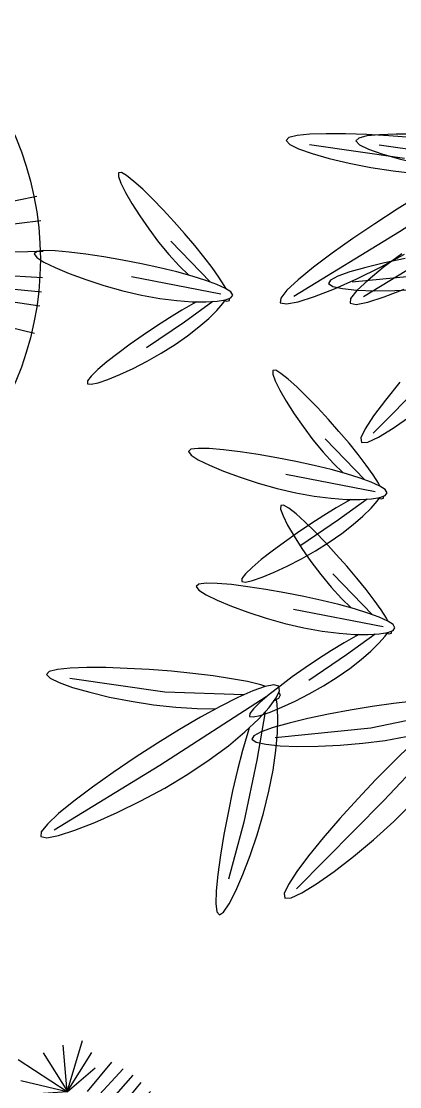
# Model space of a CAD drawing. Extents: x 302512 to 1034855, y -184136 to 410364.
# Drawn here: x 574555 to 575780, y 319960 to 323411 of the extents above; entities that cross this region are included whole.
import ezdxf

# ---------------------------------------------------------------- set-up
doc = ezdxf.new("R2010")
doc.units = 0
doc.header["$MEASUREMENT"] = 0
for name, color, linetype in [('LAYER4', 1, 'Continuous'), ('坐椅', 7, 'Continuous'), ('支路', 7, 'Continuous'), ('树', 80, 'Continuous'), ('绿化', 97, 'Continuous'), ('绿地', 3, 'Continuous')]:
    doc.layers.add(name, color=color, linetype=linetype)
doc.styles.add('DIM_FONT', font='SIMPLEX.shx', dxfattribs={"width": 0.8})

# ---------------------------------------------------------------- blocks, each defined once
blk = doc.blocks.new('A$C027A6E26')
at = {"layer": 'LAYER4'}
for q in [(502.1, 1469), (445.1, 1446), (1101.9, 1429.7), (401.8, 1424.7), (339.5, 1387.7), (1161.3, 1395.7), (295.9, 1356.6), (1212.7, 1360.2), (288.2, 1350.7), (1253.4, 1327.1), (258.1, 1325.6), (211, 1280.6), (1313.8, 1268.3), (156, 1216.6), (1507.1, 853), (1512.3, 793.5), (0.8, 790.9), (0, 758.2), (2.4, 696.3), (11.9, 622.9), (29.3, 547.8), (43.7, 503.1), (62.8, 454.5), (480, 52.2), (652.6, 7), (740.2, 0), (1247.3, 180.5), (1477.3, 526), (1494.7, 590), (1501.4, 623.1), (1506.7, 657.4), (1512.4, 720.3), (807.6, 1.5), (885.8, 10.9), (941.8, 22.8), (1027.6, 50)]:
    blk.add_line((756.6, 756.4), q, dxfattribs=at)
blk.add_circle((756.6, 756.4), 750, dxfattribs=at)
at = {"layer": 'LAYER4', "ltscale": 1000, "style": 'DIM_FONT', "width": 0.8, "flags": 9}
for tag in ['YSIZE', 'XSIZE']:
    blk.add_attdef(tag, (756.6, 756.4), '', height=0.25, rotation=162.2754, dxfattribs=at)
blk = doc.blocks.new('M_F15')
for p, q in [((-81.9, 483.7), (-113.6, 533.3)), ((-93, 534.3), (-81.9, 483.7)), ((-81.9, 483.7), (-59.1, 541.1)), ((-81.9, 483.7), (-73.3, 540.4)), ((-81.9, 483.7), (-63.1, 533)), ((-81.9, 483.7), (-121.6, 520.1)), ((-81.9, 483.7), (-105.5, 524.4)), ((-104.5, 531.9), (-81.9, 483.7)), ((-74.4, 483), (-45.2, 526.8)), ((-53, 472.5), (-29.6, 518.5)), ((-105.8, 466.1), (-139.5, 505.1)), ((-88, 483), (-121.1, 505.9)), ((-45.2, 466.3), (-18, 497.6)), ((-111.9, 458.2), (-145.8, 482)), ((-37.4, 460), (-8.2, 480.9)), ((-118, 450.2), (-151.3, 463.5)), ((-48.5, 267.1), (-79.8, 467.3)), ((-31.6, 453.8), (-2.4, 466.3)), ((-122.1, 442.8), (-153.5, 448)), ((-31.6, 428.7), (7.4, 449.6)), ((-116.1, 418.5), (-159, 429.4)), ((-16, 422.5), (11.3, 426.7)), ((-129.8, 408.7), (-157.3, 406.2)), ((-8.2, 407.9), (15.2, 407.9)), ((-133.8, 392.6), (-156.5, 387)), ((-2.4, 391.2), (21, 393.3)), ((-135.5, 375), (-158.7, 371.5)), ((5.4, 372.4), (38.5, 376.6)), ((-138.6, 354.9), (-171.7, 351)), ((5.4, 351.5), (40.5, 357.8)), ((-133.6, 334.7), (-169.2, 332.4)), ((9.3, 336.9), (46.3, 341.1)), ((-384.5, 263.9), (-393.7, 318.1)), ((-133.9, 319.5), (-170.8, 314.7)), ((13.2, 311.9), (56, 320.3)), ((17.1, 322.3), (48.3, 328.6)), ((-392.5, 270.8), (-407.8, 303.9)), ((-376.8, 260.5), (-384.9, 315.8)), ((-370.4, 266.2), (-364.6, 313.3)), ((-358.4, 261.5), (-348.1, 308.8)), ((-345.6, 259.5), (-335.3, 306.8)), ((-138, 303.5), (-169.7, 302.1)), ((19, 299.4), (61.9, 307.7)), ((-418, 292.7), (-419.7, 290.8)), ((-334.6, 252), (-318.7, 297.9)), ((-319, 249.3), (-302.2, 297.9)), ((-298.8, 238), (-275.6, 296.6)), ((-281.3, 236.2), (-259, 292.1)), ((-131.7, 294.3), (-175.3, 292.2)), ((-387.6, 266.6), (-426.1, 283.5)), ((-134.3, 280.8), (-178, 278.6)), ((22.9, 280.6), (63.8, 282.7)), ((-372.9, 254), (-445.4, 259.3)), ((-374.9, 255.7), (-438, 268.9)), ((-269.4, 227.1), (-237, 272.9)), ((-256.6, 211.8), (-219.6, 266.7)), ((-133.6, 261.6), (-173.8, 253.8)), ((24.9, 263.9), (61.9, 266)), ((340.4, 197.2), (322.8, 259.7)), ((352, 201.3), (342.3, 259.7)), ((383.2, 201.3), (379.3, 266)), ((396.8, 203.4), (400.7, 268.1)), ((414.3, 199.2), (422.1, 268.1)), ((-379.7, 248), (-440.4, 237.9)), ((-114.2, 71.9), (-368.6, 247.4)), ((-238.3, 208.4), (-205.9, 249.7)), ((-221.8, 195), (-193, 252.2)), ((-131.5, 244.9), (-168, 238.1)), ((-8.2, 9.4), (-46.1, 251.7)), ((32.7, 247.2), (71.6, 251.4)), ((305.3, 190.9), (297.5, 249.3)), ((324.8, 195.1), (313.1, 245.1)), ((365.7, 197.2), (361.8, 257.6)), ((424.1, 195.1), (437.7, 255.6)), ((435.8, 195.1), (455.2, 253.5)), ((437.9, 186.3), (476.5, 247.8)), ((-374.2, 237.7), (-434.1, 221.4)), ((-208, 186.9), (-172.8, 232)), ((38.5, 228.4), (69.7, 230.5)), ((285.8, 184.6), (262.5, 241)), ((283.9, 241), (291.6, 186.7)), ((440.3, 187.2), (481.5, 236.8)), ((-373.3, 227.1), (-437.8, 201.8)), ((-197, 175.1), (-158.2, 217.7)), ((-135.1, 226.9), (-173.9, 221.6)), ((34.6, 211.8), (75.5, 218)), ((196.2, 215.9), (221.6, 161.7)), ((235.2, 168), (215.7, 224.3)), ((250.8, 176.3), (227.4, 222.2)), ((268.3, 178.4), (246.9, 228.4)), ((455.9, 193.4), (488.8, 219.5)), ((-368.8, 209.7), (-427.8, 182.9)), ((-182.4, 169.7), (-145.4, 202.5)), ((-136.3, 207.2), (-167, 201.8)), ((38.5, 197.2), (85.3, 201.3)), ((192.3, 147.1), (165.1, 205.5)), ((204.1, 161.7), (178.7, 209.7)), ((493.2, 208), (492.3, 210.4)), ((-360.6, 198.6), (-415.9, 164.9)), ((-128.5, 192), (-169.7, 188.3)), ((-164.9, 154.7), (-131.7, 189.9)), ((-112.6, 130.5), (-118.5, 189.8)), ((154.9, 111.6), (132, 190.9)), ((170.9, 138.8), (149.5, 197.2)), ((452.1, 191.9), (504.3, 174.7)), ((461.9, 195.8), (498.3, 193.7)), ((-348.7, 185.1), (-400.3, 153.4)), ((-128.8, 176.8), (-175.2, 169.7)), ((-150.3, 140.4), (-114.2, 183.7)), ((-92.9, 130.4), (-141.7, 179.6)), ((-95.5, 135), (-107.6, 185.1)), ((38.5, 182.6), (91.1, 186.7)), ((87.5, 39.1), (406.6, 179.5)), ((139.8, 122), (116.4, 182.6)), ((445.5, 186.7), (498.1, 168)), ((447.4, 178.4), (486.4, 151.2)), ((-346, 171.1), (-393.1, 135.1)), ((-336.9, 162.7), (-383.9, 117.9)), ((-125.3, 162.7), (-177.3, 154.1)), ((-107.2, 119.4), (-155.1, 162.9)), ((-134.7, 124.4), (-100.5, 171.1)), ((36.6, 165.9), (79.4, 170)), ((429.9, 159.6), (466.9, 128.3)), ((437.7, 170), (474.7, 138.8)), ((-327.7, 150), (-366.5, 116.2)), ((-114.1, 107.4), (-166.9, 144.9)), ((-119.4, 146.9), (-162, 140.7)), ((40.5, 145), (91.1, 153.4)), ((418.2, 153.4), (451.3, 117.9)), ((-314.9, 134.7), (-362.9, 100.5)), ((46.3, 128.3), (71.6, 130.4)), ((408.5, 140.8), (443.5, 103.3)), ((-349.1, 92.3), (-304.8, 124.6)), ((-300.3, 120.4), (-339.1, 73.4)), ((-118.2, 125.7), (-169.3, 121.7)), ((-6.2, -3.1), (36.1, 116.8)), ((-0.4, 65.9), (19.9, 127.7)), ((389, 128.3), (429.9, 80.3)), ((-286.5, 107.8), (-320.7, 65.5)), ((-119.9, 108.1), (-145, 104.1)), ((20.6, 51.8), (51.1, 104.2)), ((37.5, 45.5), (70.3, 101.4)), ((346.2, 103.3), (377.3, 44.9)), ((365.7, 107.4), (390.9, 57.4)), ((379.3, 113.7), (418.2, 67.8)), ((-276.5, 93.3), (-306.1, 51.2)), ((-6.2, -3.1), (-94.9, 86.5)), ((-6.2, -3.1), (89.2, 91.2)), ((334.5, 88.7), (355.9, 40.7)), ((-261.8, 83.5), (-302.5, 39.9)), ((-286, 26.6), (-249.9, 74.4)), ((301.4, 72), (324.8, 19.8)), ((315, 80.3), (352, 28.2)), ((-241.7, 58.9), (-272.2, 14.1)), ((285.8, 67.8), (305.3, 13.6)), ((-223.3, 55.4), (-262.2, 4)), ((-61.5, 24.7), (-113.1, 53.7)), ((-5.8, -2.8), (-88.6, 54.3)), ((252.7, 49), (268.3, 3.1)), ((274.1, 57.4), (285.8, 9.4)), ((-205.9, 40.4), (-247.5, -5.9)), ((-190.4, 28.8), (-233.8, -18.5)), ((8.8, 4.5), (70.6, 31.7)), ((211.8, 36.5), (237.1, -15.6)), ((233.2, 42.8), (254.6, -9.4)), ((-234, 18.5), (-203.1, -32.8)), ((-176.6, 20.7), (-219.1, -28.3)), ((-215.9, -40.6), (-251.8, 7)), ((-6.2, -3.1), (114.5, 3.1)), ((-8.2, -2.8), (-328.1, -186.9)), ((-231.4, -48.9), (-256.6, -3.9)), ((-68.5, -9.4), (-123.1, -5.2)), ((-6.2, -3.1), (-109.4, -46.9)), ((-53.4, -110.9), (-6.2, -3.1)), ((-24, -123), (-6.2, -3.1)), ((-6.2, -5.2), (24.9, -130.4)), ((6.4, -7.7), (363.5, -233)), ((-257.9, -73.3), (-291.7, -22.5)), ((-242.9, -62.2), (-272.6, -16.6)), ((-68.5, -21.9), (-123.1, -30.2)), ((-3.4, -22.3), (-95, -401.3)), ((149.5, -36.5), (176.8, -15.6)), ((161.2, -42.8), (184.6, -21.9)), ((176.8, -49), (202.1, -21.9)), ((194.3, -55.3), (221.6, -24)), ((213.8, -61.5), (246.9, -19.8)), ((-303.6, -40.3), (-262.9, -77)), ((223.5, -72), (256.6, -40.7)), ((-273.9, -86), (-318.1, -47)), ((243, -76.1), (266.4, -46.9)), ((258.6, -82.4), (285.8, -53.2)), ((-298.7, -111.6), (-340.9, -62.2)), ((-288.3, -99.9), (-323.3, -62.3)), ((-106.6, -79.5), (-148.3, -68.9)), ((40.5, -69.9), (59.9, -113.7)), ((262.5, -99.1), (299.5, -61.5)), ((281.9, -103.2), (309.2, -67.8)), ((-308.6, -119), (-351.7, -78.4)), ((-114.1, -94.6), (-164.9, -80.6)), ((297.5, -111.6), (330.6, -74)), ((305.3, -122), (350.1, -84.5)), ((-312.8, -132.6), (-360.8, -95.7)), ((-119.1, -108.3), (-164.4, -96.3)), ((-93.7, -94.4), (-64.5, -144.4)), ((315, -130.4), (361.8, -97)), ((-326, -144.9), (-377.6, -105.6)), ((-110.8, -108.7), (-79.4, -155.5)), ((330.6, -140.8), (367.6, -109.5)), ((-335.3, -155), (-391.2, -122.2)), ((-120.4, -123.3), (-160.9, -115.4)), ((-129.7, -137.7), (-159.7, -129.1)), ((-126.8, -121.4), (-97.4, -159.8)), ((340.4, -149.2), (377.3, -120)), ((-341.6, -171.9), (-403.1, -140.1)), ((-160.9, -138.4), (-126.7, -184.8)), ((-145.7, -134.5), (-112.4, -170.9)), ((346.2, -159.6), (389, -132.5)), ((-187.5, -155.7), (-164.9, -215.5)), ((-173, -149), (-142.7, -197.5)), ((-130.6, -157.4), (-168.6, -148.1)), ((106.2, -151.3), (94.2, -241.7)), ((354, -172.1), (398.8, -147.1)), ((-343.6, -182.3), (-401.4, -159.9)), ((-223.9, -168.8), (-192.8, -227.2)), ((-205.3, -167.2), (-177.4, -211.7)), ((-128.9, -175.7), (-164.4, -165.1)), ((39.8, -160.1), (79.8, -170.6)), ((120.8, -158.6), (108.6, -251)), ((367.6, -182.5), (406.5, -159.6)), ((-350.1, -192.1), (-409.4, -175.7)), ((-238.3, -182.6), (-210.8, -231.5)), ((-132.7, -192.1), (-171.9, -180.1)), ((42, -177.1), (72.7, -182.5)), ((59, -177.6), (59.7, -212)), ((71.2, -182.8), (69.5, -214.1)), ((133, -178), (129.1, -258.7)), ((365.7, -203.4), (412.4, -174.2)), ((-342.3, -200.9), (-416.6, -196.5)), ((-342.3, -200.9), (-410.3, -206.8)), ((-342.3, -200.9), (-399.9, -222.5)), ((-342.3, -200.9), (-394.3, -230.4)), ((-342.3, -200.9), (-383.8, -244.7)), ((-342.3, -200.9), (-371.3, -260.3)), ((-342.3, -200.9), (-362.3, -258.9)), ((-342.3, -200.9), (-341.9, -258.5)), ((-305.7, -200.7), (-294.6, -248)), ((-289.8, -199.6), (-278.2, -249.6)), ((-268.6, -190.4), (-251.5, -251.1)), ((-251.1, -190.5), (-234.6, -248.4)), ((34.2, -195.2), (72.5, -203.4)), ((85.8, -191.1), (80.4, -227.8)), ((145.2, -197.5), (140.1, -262.4)), ((373.4, -215.9), (418.2, -190.9)), ((-330.4, -207.6), (-325, -255.7)), ((-317.4, -206.9), (-312, -255.1)), ((-135.4, -211.1), (-178.6, -204.3)), ((24.7, -211), (61.3, -216.9)), ((181.7, -204.8), (172.2, -279.1)), ((366.9, -244.9), (406.5, -211.7)), ((-134.2, -224.8), (-177.3, -218.1)), ((-141.4, -233.3), (-172.9, -228.6)), ((21, -227.4), (61.4, -233.7)), ((366.9, -244.9), (426, -220.1)), ((-139, -249.7), (-175.2, -241)), ((163, -234.2), (157.2, -273.7)), ((193.8, -239.4), (183.1, -282.8)), ((366.9, -244.9), (445.5, -241.4)), ((-140.3, -264.7), (-175.5, -258.7)), ((8.1, -257.5), (49.8, -270.3)), ((15.2, -245.6), (56.9, -258.4)), ((210.1, -246.3), (201.4, -295.7)), ((223.1, -245.9), (221.7, -304.4)), ((235.7, -248.3), (238.8, -305.7)), ((253.6, -254), (252.2, -302.4)), ((266.2, -256.4), (266.4, -303.5)), ((366.9, -244.9), (355, -293.1)), ((366.3, -245.6), (423.4, -268.7)), ((366.9, -244.9), (408.1, -292.8)), ((366.9, -244.9), (390.3, -313.1)), ((366.9, -244.9), (370.8, -307.2)), ((10.8, -268.2), (41.2, -277.7)), ((282, -260.7), (275.8, -311.1)), ((296.7, -262.5), (293.1, -313.6)), ((311.9, -270.3), (307.8, -315.3)), ((330, -259.7), (323.5, -314.4)), ((344.6, -261.4), (341.1, -312.5)), ((-147.4, -284.4), (-180, -277)), ((1.5, -282), (37.9, -290)), ((-146.5, -304.7), (-169.2, -298.7)), ((-3.9, -296.1), (30.4, -306)), ((-146.6, -322.4), (-168.6, -314.4)), ((-6, -316.8), (26.5, -324.4)), ((-144.3, -338.7), (-171.3, -333.4)), ((-15.7, -334.7), (7.3, -339.2)), ((-131.7, -349.9), (-175.5, -356.3)), ((-23.3, -350.7), (-0.1, -353.1)), ((-140.2, -373.5), (-172, -375.3)), ((-48.7, -369), (-12.2, -393.8)), ((-32.6, -364.4), (-5.9, -371.4)), ((-136.9, -381.3), (-171.4, -391)), ((-131.7, -389.9), (-167.9, -410)), ((-126.5, -398.4), (-164.1, -433.6)), ((-57.8, -399.5), (-30.9, -423.3)), ((-51.3, -393.9), (-23.6, -409.4)), ((-109.9, -415.5), (-152.2, -446.8)), ((-74.6, -410.3), (-56.2, -458.4)), ((-66.2, -404.9), (-42.4, -438.9)), ((-110, -428.1), (-137.5, -458.7)), ((-124.2, -464.7), (-106.3, -422.4)), ((-106.3, -422.4), (-110.6, -462.5)), ((-103.3, -421.4), (-73.7, -452.9)), ((-103.3, -421.4), (-78.1, -466.4)), ((-103.3, -421.4), (-94.7, -464.9)), ((-91.4, -417.1), (-61.2, -460.7))]:
    blk.add_line(p, q)
at = {"width": 0.8, "flags": 9}
for tag, p in [('XSIZE', (-3.1, 9.4)), ('YSIZE', (-3.1, 3.1))]:
    blk.add_attdef(tag, p, '', height=0.2, dxfattribs=at)
blk = doc.blocks.new('_F43BVI')
at = {"layer": '绿地'}
for p, q in [((-0.5587, 0.33), (-0.5031, 0.1218)), ((-0.5821, 0.2813), (-0.6544, 0.1346)), ((-0.4656, 0.2346), (-0.4167, 0.0292)), ((-0.65, 0.1902), (-0.6645, 0.1552)), ((-0.6529, 0.1989), (-0.6633, 0.1677)), ((-0.6216, 0.1595), (-0.6035, 0.1891)), ((-0.6196, 0.1685), (-0.6919, 0.0218)), ((-0.6633, 0.1677), (-0.6711, 0.1408)), ((-0.6052, 0.1435), (-0.5893, 0.1783)), ((-0.4116, 0.1779), (-0.4466, 0.0182)), ((-0.6645, 0.1552), (-0.6782, 0.12)), ((-0.6386, 0.1344), (-0.6216, 0.1595)), ((-0.2873, 0.1604), (-0.1907, -0.0273)), ((-0.6711, 0.1408), (-0.6758, 0.1194)), ((-0.6535, 0.115), (-0.6386, 0.1344)), ((-0.6227, 0.1091), (-0.6052, 0.1435)), ((-0.6782, 0.12), (-0.6905, 0.0861)), ((-0.6758, 0.1194), (-0.6767, 0.1051)), ((-0.6654, 0.1028), (-0.6535, 0.115)), ((-0.641, 0.0764), (-0.6227, 0.1091)), ((-0.5031, 0.1218), (-0.4543, -0.0836)), ((-0.4568, 0.1168), (-0.4606, 0.081)), ((-0.4103, 0.0833), (-0.4003, 0.1195)), ((-0.6767, 0.1051), (-0.6734, 0.0992)), ((-0.6734, 0.0992), (-0.6654, 0.1028)), ((-0.6905, 0.0861), (-0.7008, 0.055)), ((-0.6591, 0.0467), (-0.641, 0.0764)), ((-0.4606, 0.081), (-0.4632, 0.0482)), ((-0.4208, 0.0502), (-0.4103, 0.0833)), ((-0.7008, 0.055), (-0.7086, 0.028)), ((-0.6761, 0.0216), (-0.6591, 0.0467)), ((-0.4632, 0.0482), (-0.4644, 0.0202)), ((-0.4312, 0.0217), (-0.4208, 0.0502)), ((-0.7086, 0.028), (-0.7133, 0.0066)), ((-0.691, 0.0022), (-0.6761, 0.0216)), ((-0.4644, 0.0202), (-0.4638, -0.0017)), ((-0.4411, -0.0006), (-0.4312, 0.0217)), ((-0.7133, 0.0066), (-0.7143, -0.0077)), ((-0.7029, -0.01), (-0.691, 0.0022)), ((-0.7143, -0.0077), (-0.7109, -0.0136)), ((-0.7109, -0.0136), (-0.7029, -0.01)), ((-0.4638, -0.0017), (-0.4613, -0.0158)), ((-0.4613, -0.0158), (-0.4566, -0.0207)), ((-0.4566, -0.0207), (-0.4498, -0.0153)), ((-0.4498, -0.0153), (-0.4411, -0.0006)), ((0.3071, -0.0158), (0.4109, -0.2047)), ((-0.1232, -0.0494), (-0.1424, -0.0554)), ((-0.1068, -0.0451), (-0.1232, -0.0494)), ((-0.1006, -0.044), (-0.1068, -0.0451)), ((-0.0833, -0.0545), (-0.0798, -0.0494)), ((-0.0798, -0.0448), (-0.0831, -0.0433)), ((-0.0781, -0.0568), (-0.0827, -0.0507)), ((-0.0798, -0.0494), (-0.0798, -0.0448)), ((0.3011, -0.0531), (0.2866, -0.1872)), ((-0.1872, -0.0718), (-0.2116, -0.0818)), ((-0.1195, -0.0658), (-0.2068, -0.1083)), ((-0.1639, -0.063), (-0.1872, -0.0718)), ((-0.0944, -0.0552), (-0.1699, -0.1908)), ((-0.1424, -0.0554), (-0.1639, -0.063)), ((-0.0866, -0.0719), (-0.0681, -0.1292)), ((-0.07, -0.0705), (-0.0781, -0.0568)), ((-0.0615, -0.0878), (-0.07, -0.0705)), ((-0.2116, -0.0818), (-0.2367, -0.0927)), ((-0.0529, -0.1081), (-0.0615, -0.0878)), ((-0.2614, -0.1041), (-0.2847, -0.1154)), ((-0.2367, -0.0927), (-0.2614, -0.1041)), ((-0.1862, -0.1184), (-0.1623, -0.1076)), ((-0.1623, -0.1076), (-0.1419, -0.097)), ((-0.0948, -0.0985), (-0.0938, -0.1044)), ((-0.0938, -0.1044), (-0.0891, -0.1267)), ((-0.0446, -0.131), (-0.0529, -0.1081)), ((0.0997, -0.108), (0.0805, -0.114)), ((0.1162, -0.1037), (0.0997, -0.108)), ((0.1224, -0.1026), (0.1162, -0.1037)), ((0.1397, -0.1131), (0.1431, -0.108)), ((0.1432, -0.1034), (0.1399, -0.1019)), ((0.1431, -0.108), (0.1432, -0.1034)), ((0.265, -0.1033), (0.2583, -0.1372)), ((-0.3057, -0.1264), (-0.3232, -0.1364)), ((-0.2847, -0.1154), (-0.3057, -0.1264)), ((-0.2118, -0.1285), (-0.1862, -0.1184)), ((-0.0891, -0.1267), (-0.0833, -0.1509)), ((0.1034, -0.1243), (0.0161, -0.1668)), ((0.059, -0.1215), (0.0358, -0.1304)), ((0.1285, -0.1137), (0.053, -0.2493)), ((0.0805, -0.114), (0.059, -0.1215)), ((0.1448, -0.1154), (0.1403, -0.1092)), ((0.1529, -0.1291), (0.1448, -0.1154)), ((-0.3363, -0.1452), (-0.344, -0.1521)), ((-0.3232, -0.1364), (-0.3363, -0.1452)), ((-0.2882, -0.1515), (-0.264, -0.1453)), ((-0.264, -0.1453), (-0.2382, -0.1375)), ((-0.2382, -0.1375), (-0.2118, -0.1285)), ((-0.0681, -0.1292), (-0.0464, -0.2038)), ((-0.037, -0.1561), (-0.0446, -0.131)), ((0.0113, -0.1404), (-0.0137, -0.1513)), ((0.0358, -0.1304), (0.0113, -0.1404)), ((0.1363, -0.1305), (0.1548, -0.1877)), ((0.1614, -0.1463), (0.1529, -0.1291)), ((0.2583, -0.1372), (0.252, -0.1733)), ((0.3137, -0.1704), (0.3186, -0.1343)), ((-0.344, -0.1521), (-0.3452, -0.1568)), ((-0.3452, -0.1568), (-0.3393, -0.1589)), ((-0.3393, -0.1589), (-0.327, -0.1586)), ((-0.327, -0.1586), (-0.3096, -0.156)), ((-0.3096, -0.156), (-0.2882, -0.1515)), ((-0.0833, -0.1509), (-0.0766, -0.1765)), ((-0.0384, -0.1626), (-0.0618, -0.174)), ((-0.0137, -0.1513), (-0.0384, -0.1626)), ((-0.0304, -0.1828), (-0.037, -0.1561)), ((0.0606, -0.1661), (0.0811, -0.1555)), ((0.1282, -0.1571), (0.1292, -0.163)), ((0.1292, -0.163), (0.1339, -0.1853)), ((0.17, -0.1666), (0.1614, -0.1463)), ((-0.0618, -0.174), (-0.0827, -0.185)), ((-0.0766, -0.1765), (-0.0691, -0.2027)), ((0.0111, -0.187), (0.0367, -0.177)), ((0.0367, -0.177), (0.0606, -0.1661)), ((0.1783, -0.1895), (0.17, -0.1666)), ((0.252, -0.1733), (0.2463, -0.2108)), ((0.3067, -0.208), (0.3137, -0.1704)), ((-0.5252, -0.1948), (-0.5444, -0.2008)), ((-0.5087, -0.1905), (-0.5252, -0.1948)), ((-0.5025, -0.1894), (-0.5087, -0.1905)), ((-0.4852, -0.2), (-0.4818, -0.1949)), ((-0.4817, -0.1902), (-0.485, -0.1887)), ((-0.4801, -0.2022), (-0.4846, -0.1961)), ((-0.4818, -0.1949), (-0.4817, -0.1902)), ((-0.1003, -0.195), (-0.1134, -0.2037)), ((-0.0827, -0.185), (-0.1003, -0.195)), ((-0.0411, -0.2038), (-0.0152, -0.1961)), ((-0.0249, -0.2101), (-0.0304, -0.1828)), ((-0.0152, -0.1961), (0.0111, -0.187)), ((0.1339, -0.1853), (0.1396, -0.2095)), ((0.1548, -0.1877), (0.1765, -0.2624)), ((0.1859, -0.2146), (0.1783, -0.1895)), ((0.2866, -0.1872), (0.2515, -0.3469)), ((-0.5891, -0.2173), (-0.6136, -0.2273)), ((-0.5215, -0.2112), (-0.6088, -0.2537)), ((-0.5659, -0.2084), (-0.5891, -0.2173)), ((-0.4964, -0.2006), (-0.5719, -0.3362)), ((-0.5444, -0.2008), (-0.5659, -0.2084)), ((-0.4886, -0.2174), (-0.4701, -0.2746)), ((-0.472, -0.216), (-0.4801, -0.2022)), ((-0.4635, -0.2332), (-0.472, -0.216)), ((-0.1211, -0.2107), (-0.1222, -0.2154)), ((-0.1222, -0.2154), (-0.1163, -0.2175)), ((-0.1134, -0.2037), (-0.1211, -0.2107)), ((-0.1163, -0.2175), (-0.1041, -0.2171)), ((-0.1041, -0.2171), (-0.0866, -0.2146)), ((-0.0866, -0.2146), (-0.0653, -0.2101)), ((-0.0691, -0.2027), (-0.061, -0.2287)), ((-0.0653, -0.2101), (-0.0411, -0.2038)), ((-0.0205, -0.2367), (-0.0249, -0.2101)), ((0.1396, -0.2095), (0.1464, -0.2351)), ((0.1926, -0.2413), (0.1859, -0.2146)), ((0.2463, -0.2108), (0.2414, -0.2483)), ((0.2979, -0.2456), (0.3067, -0.208)), ((0.4109, -0.2047), (0.5075, -0.3925)), ((-0.6136, -0.2273), (-0.6386, -0.2381)), ((-0.4549, -0.2535), (-0.4635, -0.2332)), ((-0.061, -0.2287), (-0.0528, -0.2533)), ((0.1464, -0.2351), (0.1539, -0.2613)), ((-0.6633, -0.2495), (-0.6867, -0.2609)), ((-0.6386, -0.2381), (-0.6633, -0.2495)), ((-0.5882, -0.2638), (-0.5643, -0.253)), ((-0.5643, -0.253), (-0.5438, -0.2424)), ((-0.4968, -0.2439), (-0.4957, -0.2498)), ((-0.4957, -0.2498), (-0.491, -0.2721)), ((-0.4466, -0.2764), (-0.4549, -0.2535)), ((-0.0528, -0.2533), (-0.0447, -0.2755)), ((-0.0175, -0.2615), (-0.0205, -0.2367)), ((0.1981, -0.2686), (0.1926, -0.2413)), ((0.2414, -0.2483), (0.2376, -0.2841)), ((0.2879, -0.2818), (0.2979, -0.2456)), ((-0.7076, -0.2718), (-0.7252, -0.2819)), ((-0.6867, -0.2609), (-0.7076, -0.2718)), ((-0.6138, -0.2739), (-0.5882, -0.2638)), ((-0.491, -0.2721), (-0.4853, -0.2964)), ((-0.0158, -0.2833), (-0.0175, -0.2615)), ((0.1539, -0.2613), (0.1619, -0.2873)), ((0.2024, -0.2953), (0.1981, -0.2686)), ((-0.7383, -0.2906), (-0.746, -0.2975)), ((-0.7252, -0.2819), (-0.7383, -0.2906)), ((-0.666, -0.2907), (-0.6401, -0.2829)), ((-0.6401, -0.2829), (-0.6138, -0.2739)), ((-0.4701, -0.2746), (-0.4484, -0.3493)), ((-0.439, -0.3015), (-0.4466, -0.2764)), ((-0.0447, -0.2755), (-0.037, -0.2943)), ((-0.0156, -0.3009), (-0.0158, -0.2833)), ((0.1619, -0.2873), (0.1701, -0.3119)), ((0.2376, -0.2841), (0.2349, -0.3169)), ((0.2774, -0.3149), (0.2879, -0.2818)), ((-0.746, -0.2975), (-0.7472, -0.3022)), ((-0.7472, -0.3022), (-0.7412, -0.3043)), ((-0.7412, -0.3043), (-0.729, -0.304)), ((-0.729, -0.304), (-0.7116, -0.3015)), ((-0.7116, -0.3015), (-0.6902, -0.2969)), ((-0.6902, -0.2969), (-0.666, -0.2907)), ((-0.4853, -0.2964), (-0.4785, -0.3219)), ((-0.4324, -0.3282), (-0.439, -0.3015)), ((-0.037, -0.2943), (-0.0301, -0.3084)), ((-0.0301, -0.3084), (-0.0242, -0.3169)), ((-0.0168, -0.3131), (-0.0156, -0.3009)), ((0.2054, -0.3201), (0.2024, -0.2953)), ((-0.4785, -0.3219), (-0.471, -0.3482)), ((-0.0242, -0.3169), (-0.0197, -0.3187)), ((-0.0197, -0.3187), (-0.0168, -0.3131)), ((0.1701, -0.3119), (0.1783, -0.3341)), ((0.1848, -0.3157), (0.18, -0.3174)), ((0.1892, -0.3203), (0.1848, -0.3157)), ((0.198, -0.3261), (0.1875, -0.3243)), ((0.1907, -0.3288), (0.1892, -0.3203)), ((0.2194, -0.332), (0.198, -0.3261)), ((0.2071, -0.3419), (0.2054, -0.3201)), ((0.2349, -0.3169), (0.2338, -0.3449)), ((0.2669, -0.3434), (0.2774, -0.3149)), ((-0.4268, -0.3555), (-0.4324, -0.3282)), ((0.1581, -0.3421), (0.1458, -0.3622)), ((0.1632, -0.335), (0.1581, -0.3421)), ((0.1783, -0.3341), (0.1859, -0.3528)), ((0.1801, -0.3402), (0.2357, -0.5484)), ((0.2074, -0.3595), (0.2071, -0.3419)), ((0.2445, -0.3409), (0.2194, -0.332)), ((0.2338, -0.3449), (0.2344, -0.3668)), ((0.2726, -0.3529), (0.2445, -0.3409)), ((0.2571, -0.3657), (0.2669, -0.3434)), ((-0.471, -0.3482), (-0.463, -0.3741)), ((-0.4225, -0.3821), (-0.4268, -0.3555)), ((0.1458, -0.3622), (0.1325, -0.3868)), ((0.1859, -0.3528), (0.1929, -0.367)), ((0.2041, -0.3494), (0.2778, -0.3887)), ((0.2061, -0.3717), (0.2074, -0.3595)), ((0.303, -0.3678), (0.2726, -0.3529)), ((-0.463, -0.3741), (-0.4548, -0.3988)), ((0.1654, -0.375), (0.1192, -0.5017)), ((0.1929, -0.367), (0.1987, -0.3755)), ((0.1987, -0.3755), (0.2032, -0.3773)), ((0.2032, -0.3773), (0.2061, -0.3717)), ((0.2344, -0.3668), (0.2369, -0.3809)), ((0.2369, -0.3809), (0.2415, -0.3858)), ((0.2415, -0.3858), (0.2484, -0.3804)), ((0.2484, -0.3804), (0.2571, -0.3657)), ((0.3349, -0.3855), (0.303, -0.3678)), ((-0.4548, -0.3988), (-0.4467, -0.421)), ((-0.4195, -0.4069), (-0.4225, -0.3821)), ((0.1325, -0.3868), (0.1183, -0.4151)), ((0.2216, -0.3838), (0.2284, -0.3887)), ((0.2284, -0.3887), (0.2546, -0.4065)), ((0.2778, -0.3887), (0.3716, -0.4422)), ((0.3673, -0.4057), (0.3349, -0.3855)), ((-0.4178, -0.4287), (-0.4195, -0.4069)), ((0.1183, -0.4151), (0.1037, -0.4464)), ((0.2546, -0.4065), (0.2837, -0.425)), ((0.3991, -0.4276), (0.3673, -0.4057)), ((-0.4467, -0.421), (-0.439, -0.4397)), ((-0.4175, -0.4463), (-0.4178, -0.4287)), ((0.163, -0.4581), (0.1732, -0.4277)), ((0.2837, -0.425), (0.3151, -0.4441)), ((0.4292, -0.45), (0.3991, -0.4276)), ((-0.439, -0.4397), (-0.432, -0.4538)), ((-0.432, -0.4538), (-0.4262, -0.4623)), ((-0.4188, -0.4585), (-0.4175, -0.4463)), ((0.1037, -0.4464), (0.0889, -0.48)), ((0.3151, -0.4441), (0.348, -0.463)), ((0.3716, -0.4422), (0.4559, -0.4977)), ((0.4562, -0.4719), (0.4292, -0.45)), ((-0.4262, -0.4623), (-0.4217, -0.4641)), ((-0.4217, -0.4641), (-0.4188, -0.4585)), ((0.1496, -0.4919), (0.163, -0.4581)), ((0.348, -0.463), (0.3811, -0.4812)), ((0.4789, -0.492), (0.4562, -0.4719)), ((0.0889, -0.48), (0.0744, -0.515)), ((0.3811, -0.4812), (0.4131, -0.4978)), ((0.1192, -0.5017), (0.047, -0.6484)), ((0.1337, -0.5267), (0.1496, -0.4919)), ((0.4131, -0.4978), (0.4426, -0.5121)), ((0.4962, -0.5093), (0.4789, -0.492)), ((0.0744, -0.515), (0.0607, -0.5502)), ((0.1162, -0.5612), (0.1337, -0.5267)), ((0.4426, -0.5121), (0.4683, -0.5234)), ((0.4683, -0.5234), (0.4889, -0.5308)), ((0.5067, -0.5227), (0.4962, -0.5093)), ((0.5092, -0.5311), (0.5067, -0.5227)), ((0.4889, -0.5308), (0.503, -0.5336)), ((0.503, -0.5336), (0.5092, -0.5311)), ((0.0607, -0.5502), (0.0484, -0.5841)), ((0.0979, -0.5939), (0.1162, -0.5612)), ((0.2357, -0.5484), (0.2846, -0.7538)), ((0.0484, -0.5841), (0.038, -0.6153)), ((0.0798, -0.6235), (0.0979, -0.5939)), ((0.038, -0.6153), (0.0302, -0.6423)), ((0.0628, -0.6487), (0.0798, -0.6235)), ((0.0302, -0.6423), (0.0256, -0.6636)), ((0.0478, -0.668), (0.0628, -0.6487)), ((0.0256, -0.6636), (0.0246, -0.6779)), ((0.0359, -0.6802), (0.0478, -0.668)), ((0.0246, -0.6779), (0.028, -0.6838)), ((0.028, -0.6838), (0.0359, -0.6802))]:
    blk.add_line(p, q, dxfattribs=at)
for points in [[(-0.4664, 0.1138), (-0.4536, 0.0765), (-0.4414, 0.0451), (-0.4303, 0.0213), (-0.4208, 0.0069), (-0.4134, 0.0038), (-0.4084, 0.013), (-0.4059, 0.0333), (-0.4057, 0.0626), (-0.4078, 0.099)], [(-0.2591, 0.043), (-0.2378, 0.0098), (-0.2185, -0.0178), (-0.202, -0.0382), (-0.1894, -0.0499), (-0.1814, -0.0512), (-0.1788, -0.041), (-0.1811, -0.0207), (-0.188, 0.0078), (-0.1987, 0.0426)], [(-0.5514, 0.1727), (-0.541, 0.1299), (-0.5293, 0.0859), (-0.5168, 0.0423), (-0.5039, 0.001), (-0.4911, -0.0363), (-0.479, -0.0677), (-0.4679, -0.0915), (-0.4584, -0.1058), (-0.4509, -0.109), (-0.4459, -0.0997), (-0.4434, -0.0795), (-0.4433, -0.0501), (-0.4453, -0.0138), (-0.4496, 0.0277), (-0.4559, 0.0722), (-0.4642, 0.1178)], [(0.3337, -0.1296), (0.3519, -0.1668), (0.3722, -0.2059), (0.3941, -0.2458), (0.4167, -0.2851), (0.4391, -0.3222), (0.4604, -0.3553), (0.4797, -0.3829), (0.4962, -0.4033), (0.5088, -0.415), (0.5168, -0.4163), (0.5194, -0.4061), (0.517, -0.3858), (0.5102, -0.3573), (0.4995, -0.3225), (0.4854, -0.2833), (0.4686, -0.2415), (0.4496, -0.1992), (0.4291, -0.1582)]]:
    blk.add_lwpolyline(points, dxfattribs=at)
for points in [[(-0.1855, -0.1676), (-0.2015, -0.1962), (-0.2168, -0.2251), (-0.2308, -0.2529), (-0.2428, -0.2786), (-0.2523, -0.3009), (-0.2584, -0.3188), (-0.2607, -0.331), (-0.2584, -0.3363), (-0.2512, -0.334), (-0.2398, -0.3248), (-0.225, -0.3097), (-0.2079, -0.2898), (-0.1893, -0.2663), (-0.1703, -0.2401), (-0.1518, -0.2123), (-0.1346, -0.1841), (-0.1197, -0.1563), (-0.1072, -0.1299), (-0.0972, -0.1055), (-0.0897, -0.0836), (-0.0849, -0.0651), (-0.0827, -0.0507), (-0.0832, -0.0408), (-0.0866, -0.0364), (-0.0927, -0.0378), (-0.1013, -0.0446), (-0.1121, -0.0563), (-0.1247, -0.0724), (-0.1386, -0.0921), (-0.1537, -0.1149), (-0.1694, -0.1403)], [(0.0375, -0.2262), (0.0215, -0.2548), (0.0062, -0.2836), (-0.0078, -0.3115), (-0.0199, -0.3371), (-0.0293, -0.3595), (-0.0355, -0.3774), (-0.0378, -0.3895), (-0.0355, -0.3949), (-0.0283, -0.3926), (-0.0168, -0.3834), (-0.0021, -0.3683), (0.0151, -0.3484), (0.0336, -0.3248), (0.0526, -0.2986), (0.0712, -0.2709), (0.0883, -0.2426), (0.1033, -0.2149), (0.1158, -0.1885), (0.1258, -0.164), (0.1332, -0.1422), (0.1381, -0.1237), (0.1403, -0.1092), (0.1397, -0.0994), (0.1364, -0.095), (0.1303, -0.0963), (0.1216, -0.1032), (0.1108, -0.1149), (0.0983, -0.1309), (0.0843, -0.1506), (0.0693, -0.1735), (0.0536, -0.1989)], [(-0.5874, -0.3131), (-0.6034, -0.3417), (-0.6187, -0.3705), (-0.6327, -0.3983), (-0.6448, -0.424), (-0.6542, -0.4463), (-0.6604, -0.4642), (-0.6627, -0.4764), (-0.6604, -0.4817), (-0.6532, -0.4795), (-0.6417, -0.4702), (-0.627, -0.4551), (-0.6098, -0.4353), (-0.5913, -0.4117), (-0.5723, -0.3855), (-0.5537, -0.3577), (-0.5366, -0.3295), (-0.5217, -0.3018), (-0.5092, -0.2753), (-0.4991, -0.2509), (-0.4917, -0.2291), (-0.4868, -0.2106), (-0.4846, -0.1961), (-0.4852, -0.1863), (-0.4885, -0.1818), (-0.4947, -0.1832), (-0.5033, -0.19), (-0.5141, -0.2018), (-0.5266, -0.2178), (-0.5406, -0.2375), (-0.5556, -0.2603), (-0.5714, -0.2857)], [(0.1979, -0.5404), (0.2095, -0.5844), (0.2221, -0.6279), (0.235, -0.6692), (0.2477, -0.7065), (0.2599, -0.7379), (0.271, -0.7617), (0.2805, -0.7761), (0.2879, -0.7792), (0.2929, -0.77), (0.2955, -0.7497), (0.2956, -0.7204), (0.2935, -0.684), (0.2893, -0.6425), (0.2829, -0.598), (0.2747, -0.5524), (0.2645, -0.5076), (0.2526, -0.4656), (0.2396, -0.4271), (0.226, -0.393), (0.2123, -0.3641), (0.1993, -0.3409), (0.1875, -0.3243), (0.1775, -0.3151), (0.1699, -0.3138), (0.1651, -0.3212), (0.1631, -0.3363), (0.1636, -0.3584), (0.1666, -0.3865), (0.1717, -0.4197), (0.1787, -0.457), (0.1875, -0.4976)]]:
    blk.add_lwpolyline(points, close=True, dxfattribs=at)
at = {"style": 'DIM_FONT', "width": 0.7, "flags": 9}
for tag in ['YSIZE', 'XSIZE']:
    blk.add_attdef(tag, (0, 0), '', height=0.5, dxfattribs=at)
blk = doc.blocks.new('ZU')
at = {"layer": '绿地', "xscale": 1.5, "yscale": 1.5, "zscale": 0.001, "rotation": 260.5308552460376}
blk.add_blockref('_F43BVI', (-0.8522, 0.1655), dxfattribs=at)
blk = doc.blocks.new('A$C0B5A7686')
at = {"layer": '树', "linetype": 'ByBlock', "xscale": 640, "yscale": 640, "zscale": 640, "rotation": 151.15692544915}
blk.add_blockref('ZU', (642.8, 1492.6), dxfattribs=at)
blk = doc.blocks.new('A$C750B0621')
at = {"layer": '树'}
blk.add_blockref('A$C0B5A7686', (0, 0), dxfattribs=at)
blk = doc.blocks.new('A$C5AB93D8E')
at = {"layer": '绿化', "xscale": 0.8, "yscale": 0.8, "zscale": 0.8}
blk.add_blockref('A$C750B0621', (0, 0), dxfattribs=at)
blk = doc.blocks.new('A$C68DB62A4')
at = {"layer": '绿化', "rotation": 236.3690562220917}
blk.add_blockref('A$C5AB93D8E', (801.7, 2393.5), dxfattribs=at)
blk = doc.blocks.new('_F37GYG')
at = {"layer": '绿化', "linetype": 'ByBlock', "xscale": 0.2867748092958204, "yscale": 0.2867748092958204, "zscale": 0.2867748092958204}
blk.add_blockref('A$C68DB62A4', (-306.06, -300.5), dxfattribs=at)
at = {"style": 'DIM_FONT', "width": 0.8, "flags": 9}
for tag in ['YSIZE', 'XSIZE']:
    blk.add_attdef(tag, (0, 0), '', height=0.5, dxfattribs=at)

msp = doc.modelspace()

# ---------------------------------------------------------------- block references
at = {"layer": '坐椅', "xscale": 8.626176000000003, "yscale": 8.626176000000003, "zscale": 8.626176000000003}
msp.add_blockref('_F37GYG', (575811.6, 321427.8), dxfattribs=at)
at = {"layer": '支路', "xscale": 1.3524, "yscale": 1.3524, "zscale": 1.3524, "rotation": 4.248435238497092}
msp.add_blockref('A$C027A6E26', (572657.7, 321543.5), dxfattribs=at)
at = {"layer": '树', "xscale": 2.4, "yscale": 2.4, "zscale": 2.4, "rotation": 144.1475103361291}
msp.add_blockref('M_F15', (575072.5, 318951.3), dxfattribs=at)

doc.saveas('drawing.dxf')
